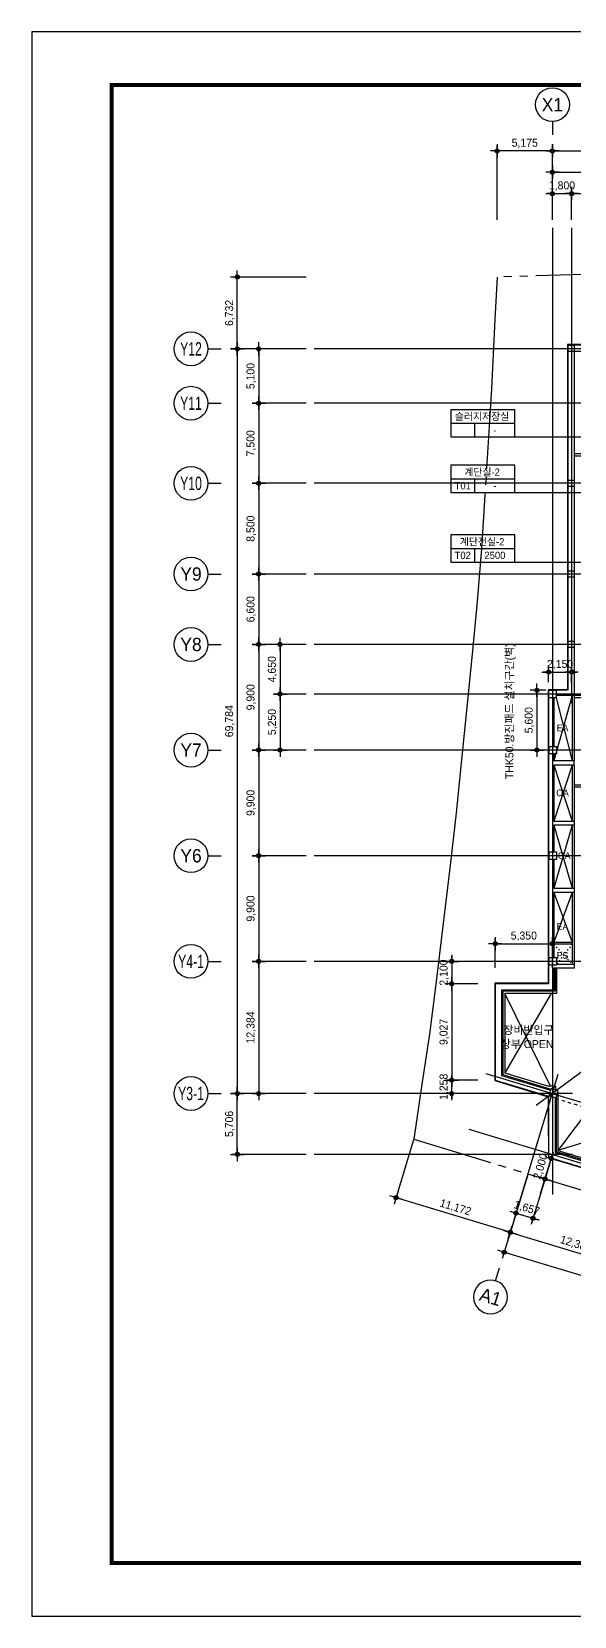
# Model space of a CAD drawing. Header units: metres. Extents: x 630750 to 860239, y 578133 to 726633.
# Drawn here: x 630750 to 681554, y 578133 to 726633 of the extents above; entities that cross this region are included whole.
import ezdxf
from ezdxf.enums import TextEntityAlignment as Align

# ---------------------------------------------------------------- set-up
doc = ezdxf.new("R2010")
doc.units = ezdxf.units.M
doc.header["$LTSCALE"] = 300
for name, pattern in [('Dashed', [0.75, 0.5, -0.25]), ('HIDDEN', [2, 1, -1]), ('HIDDEN-1', [1.4, 0.35, -0.7, 0.35]), ('SITE$0$ACAD$0$DASHED', [19.05, 12.7, -6.35]), ('SITE$0$PROPERTY', [37.5, 25, -2.5, 2.5, -2.5, 2.5, -2.5])]:
    doc.linetypes.add(name, pattern=pattern)
doc.layers.get('Defpoints').update_dxf_attribs({"color": 8})
for name, color, linetype in [('001dmp-FORM', 7, 'Continuous'), ('A-ARCH', 8, 'Continuous'), ('A-CEN-1', 1, 'Continuous'), ('A-CON', 2, 'Continuous'), ('A-DIM', 7, 'Continuous'), ('A-GRID-DIMS', 14, 'Continuous'), ('A-HAT-1', 9, 'Continuous'), ('A-HAT-2', 8, 'Continuous'), ('A-ROM', 7, 'Continuous'), ('A-SYM1', 7, 'Continuous'), ('A-TXT', 3, 'Continuous'), ('A-TXT-S', 3, 'Continuous'), ('A-WAL-BLK', 3, 'Continuous'), ('A-WALL-CONC', 2, 'Continuous'), ('DIM', 7, 'Continuous'), ('SITE$0$C-PROP', 72, 'SITE$0$ACAD$0$DASHED')]:
    doc.layers.add(name, color=color, linetype=linetype)
doc.styles.add('TEXT(돋음)', font='')
doc.styles.add('돋움', font='')
doc.styles.get('TEXT(돋음)').set_extended_font_data('Dotum')
doc.styles.get('돋움').set_extended_font_data('Dotum')
doc.dimstyles.new('DIM250', dxfattribs={"dimscale": 250, "dimtxt": 3, "dimasz": 1, "dimexe": 2, "dimexo": 3, "dimgap": 1, "dimtad": 1, "dimdec": 0, "dimzin": 0, "dimdsep": 46, "dimlunit": 6, "dimtxsty": 'TEXT(돋음)', "dimblk": 'Z_DOT', "dimcen": 2.5, "dimdle": 2, "dimclrd": 256, "dimclre": 256, "dimclrt": 3, "dimadec": 0, "dimazin": 0, "dimtfac": 1, "dimtdec": 0, "dimtix": 1, "dimtmove": 2, "dimatfit": 3, "dimldrblk": 'Z_DOT', "dimfxl": 1, "dimtolj": 1, "dimtzin": 0, "dimarcsym": 0})

# ---------------------------------------------------------------- blocks, each defined once
blk = doc.blocks.new('sym-rom')
at = {"color": 0, "linetype": 'ByBlock'}
for p, q in [((0, 5.1), (24, 5.1)), ((9, 0), (9, 5.1))]:
    blk.add_line(p, q, dxfattribs=at)
blk.add_lwpolyline([(0, 0), (24, 0), (24, 10.2), (0, 10.2)], close=True, dxfattribs=at)
blk = doc.blocks.new('Z_DOT')
at = {"layer": 'DIM', "color": 7}
for p, q in [((-2.5, 0), (2.5, 0)), ((0, -2.5), (0, 2.5))]:
    blk.add_line(p, q, dxfattribs=at)
for radius in [0.75, 0.375]:
    blk.add_circle((0, 0), radius, dxfattribs=at)
blk = doc.blocks.new('*D33')
at = {"layer": 'A-DIM', "lineweight": -2, "transparency": 16777216}
for p, q in [((656453, 696910), (649503, 696910)), ((650003, 696660), (650003, 627376)), ((656453, 627126), (649503, 627126))]:
    blk.add_line(p, q, dxfattribs=at)
at = {"layer": 'Defpoints', "color": 0, "transparency": 16777216}
for p in [(657203, 696910), (650003, 627126), (657203, 627126)]:
    blk.add_point(p, dxfattribs=at)
at = {"layer": 'A-DIM', "lineweight": -2, "transparency": 16777216, "xscale": 250, "yscale": 250, "zscale": 250}
for p, rotation in [((650003, 696910), 90), ((650003, 627126), 270)]:
    blk.add_blockref('Z_DOT', p, dxfattribs=dict(at, rotation=rotation))
at = {"layer": 'A-DIM', "color": 3, "transparency": 16777216, "insert": (649305, 662018), "char_height": 750, "attachment_point": 5, "rotation": 90, "style": 'TEXT(돋음)'}
blk.add_mtext('\\A1;69,784', dxfattribs=at)
blk = doc.blocks.new('*D38')
at = {"layer": 'A-DIM', "lineweight": -2, "transparency": 16777216}
for p, q in [((656453, 691810), (651503, 691810)), ((652003, 691560), (652003, 684560)), ((656453, 684310), (651503, 684310))]:
    blk.add_line(p, q, dxfattribs=at)
at = {"layer": 'Defpoints', "color": 0, "transparency": 16777216}
for p in [(657203, 691810), (652003, 684310), (657203, 684310)]:
    blk.add_point(p, dxfattribs=at)
at = {"layer": 'A-DIM', "lineweight": -2, "transparency": 16777216, "xscale": 250, "yscale": 250, "zscale": 250}
for p, rotation in [((652003, 691810), 90), ((652003, 684310), 270)]:
    blk.add_blockref('Z_DOT', p, dxfattribs=dict(at, rotation=rotation))
at = {"layer": 'A-DIM', "color": 3, "transparency": 16777216, "insert": (651305, 688060), "char_height": 750, "attachment_point": 5, "rotation": 90, "style": 'TEXT(돋음)'}
blk.add_mtext('\\A1;7,500', dxfattribs=at)
blk = doc.blocks.new('*D44')
at = {"layer": 'A-DIM', "lineweight": -2, "transparency": 16777216}
for p, q in [((679254, 711459), (679004, 711459)), ((679504, 709009), (679504, 711959)), ((679504, 711459), (681304, 711459)), ((681304, 709009), (681304, 711959)), ((681554, 711459), (681804, 711459))]:
    blk.add_line(p, q, dxfattribs=at)
at = {"layer": 'Defpoints', "color": 0, "transparency": 16777216}
for p in [(681304, 711459), (679504, 708259), (681304, 708259)]:
    blk.add_point(p, dxfattribs=at)
at = {"layer": 'A-DIM', "lineweight": -2, "transparency": 16777216, "xscale": 250, "yscale": 250, "zscale": 250}
blk.add_blockref('Z_DOT', (679504, 711459), dxfattribs=at)
at = {"layer": 'A-DIM', "lineweight": -2, "transparency": 16777216, "xscale": 250, "yscale": 250, "zscale": 250, "rotation": 180}
blk.add_blockref('Z_DOT', (681304, 711459), dxfattribs=at)
at = {"layer": 'A-DIM', "color": 3, "transparency": 16777216, "insert": (680404, 712157), "char_height": 750, "attachment_point": 5, "style": 'TEXT(돋음)'}
blk.add_mtext('\\A1;1,800', dxfattribs=at)
blk = doc.blocks.new('*D45')
at = {"layer": 'A-DIM', "lineweight": -2, "transparency": 16777216}
for p, q in [((681304, 709009), (681304, 711959)), ((681554, 711459), (688554, 711459)), ((688804, 709009), (688804, 711959))]:
    blk.add_line(p, q, dxfattribs=at)
at = {"layer": 'Defpoints', "color": 0, "transparency": 16777216}
for p in [(688804, 711459), (681304, 708259), (688804, 708259)]:
    blk.add_point(p, dxfattribs=at)
at = {"layer": 'A-DIM', "lineweight": -2, "transparency": 16777216, "xscale": 250, "yscale": 250, "zscale": 250, "rotation": 180}
blk.add_blockref('Z_DOT', (681304, 711459), dxfattribs=at)
at = {"layer": 'A-DIM', "lineweight": -2, "transparency": 16777216, "xscale": 250, "yscale": 250, "zscale": 250}
blk.add_blockref('Z_DOT', (688804, 711459), dxfattribs=at)
at = {"layer": 'A-DIM', "color": 3, "transparency": 16777216, "insert": (685054, 712157), "char_height": 750, "attachment_point": 5, "style": 'TEXT(돋음)'}
blk.add_mtext('\\A1;7,500', dxfattribs=at)
blk = doc.blocks.new('*U31')
blk.add_line((0, 5), (0, 0))
blk.add_circle((0, 11.35), 6.35)
at = {"color": 3, "style": '돋움'}
blk.add_attdef('NO', text='', height=5, dxfattribs=at).set_placement((0, 11.35), align=Align.MIDDLE_CENTER)
blk = doc.blocks.new('*D53')
at = {"layer": 'A-DIM', "lineweight": -2, "transparency": 16777216}
for p, q in [((656453, 703642), (649503, 703642)), ((650003, 697160), (650003, 703392)), ((656453, 696910), (649503, 696910))]:
    blk.add_line(p, q, dxfattribs=at)
at = {"layer": 'Defpoints', "color": 0, "transparency": 16777216}
for p in [(650003, 703642), (657203, 703642), (657203, 696910)]:
    blk.add_point(p, dxfattribs=at)
at = {"layer": 'A-DIM', "lineweight": -2, "transparency": 16777216, "xscale": 250, "yscale": 250, "zscale": 250}
for p, rotation in [((650003, 703642), 90), ((650003, 696910), 270)]:
    blk.add_blockref('Z_DOT', p, dxfattribs=dict(at, rotation=rotation))
at = {"layer": 'A-DIM', "color": 3, "transparency": 16777216, "insert": (649305, 700276), "char_height": 750, "attachment_point": 5, "rotation": 90, "style": 'TEXT(돋음)'}
blk.add_mtext('\\A1;6,732', dxfattribs=at)
blk = doc.blocks.new('*D54')
at = {"layer": 'A-DIM', "lineweight": -2, "transparency": 16777216}
for p, q in [((672530, 628383), (669580, 628383)), ((670080, 628633), (670080, 628883)), ((670080, 627126), (670080, 628383)), ((672530, 627126), (669580, 627126)), ((670080, 626876), (670080, 626626))]:
    blk.add_line(p, q, dxfattribs=at)
at = {"layer": 'Defpoints', "color": 0, "transparency": 16777216}
for p in [(670080, 628383), (673280, 628383), (673280, 627126)]:
    blk.add_point(p, dxfattribs=at)
at = {"layer": 'A-DIM', "lineweight": -2, "transparency": 16777216, "xscale": 250, "yscale": 250, "zscale": 250}
for p, rotation in [((670080, 628383), 270), ((670080, 627126), 90)]:
    blk.add_blockref('Z_DOT', p, dxfattribs=dict(at, rotation=rotation))
at = {"layer": 'A-DIM', "color": 3, "transparency": 16777216, "insert": (669382, 627755), "char_height": 750, "attachment_point": 5, "rotation": 90, "style": 'TEXT(돋음)'}
blk.add_mtext('\\A1;1,258', dxfattribs=at)
blk = doc.blocks.new('*D55')
at = {"layer": 'A-DIM', "lineweight": -2, "transparency": 16777216}
for p, q in [((677167, 619423), (675958, 615437)), ((678752, 618942), (677543, 614956)), ((675863, 615988), (675624, 616061)), ((676103, 615915), (677688, 615434)), ((677927, 615362), (678167, 615289))]:
    blk.add_line(p, q, dxfattribs=at)
at = {"layer": 'Defpoints', "color": 0, "transparency": 16777216}
for p in [(677385, 620140), (678970, 619659), (677688, 615434)]:
    blk.add_point(p, dxfattribs=at)
at = {"layer": 'A-DIM', "lineweight": -2, "transparency": 16777216, "xscale": 250, "yscale": 250, "zscale": 250}
for p, rotation in [((676103, 615915), 343.120000430207), ((677688, 615434), 163.1200004302071)]:
    blk.add_blockref('Z_DOT', p, dxfattribs=dict(at, rotation=rotation))
at = {"layer": 'A-DIM', "color": 3, "transparency": 16777216, "insert": (677098, 616343), "char_height": 750, "attachment_point": 5, "rotation": 343.12, "style": 'TEXT(돋음)'}
blk.add_mtext('\\A1;1,657', dxfattribs=at)
blk = doc.blocks.new('*D57')
at = {"layer": 'A-DIM', "lineweight": -2, "transparency": 16777216}
for p, q in [((679395, 621035), (678814, 619121)), ((679468, 621274), (679541, 621513)), ((680113, 620817), (679874, 620889)), ((678741, 618882), (678668, 618643)), ((679531, 618903), (679292, 618976))]:
    blk.add_line(p, q, dxfattribs=at)
at = {"layer": 'Defpoints', "color": 0, "transparency": 16777216}
for p in [(679395, 621035), (678814, 619121), (678814, 619121)]:
    blk.add_point(p, dxfattribs=at)
at = {"layer": 'A-DIM', "lineweight": -2, "transparency": 16777216, "xscale": 250, "yscale": 250, "zscale": 250}
for p, rotation in [((679395, 621035), 253.0940656932182), ((678814, 619121), 73.09406569321821)]:
    blk.add_blockref('Z_DOT', p, dxfattribs=dict(at, rotation=rotation))
at = {"layer": 'A-DIM', "color": 3, "transparency": 16777216, "insert": (678437, 620281), "char_height": 750, "attachment_point": 5, "rotation": 73.09407, "style": 'TEXT(돋음)'}
blk.add_mtext('\\A1;2,000', dxfattribs=at)
blk = doc.blocks.new('*D86')
at = {"layer": 'A-DIM', "lineweight": -2, "transparency": 16777216}
for p, q in [((678897, 664910), (677554, 664910)), ((678054, 664660), (678054, 659560)), ((678897, 659310), (677554, 659310))]:
    blk.add_line(p, q, dxfattribs=at)
at = {"layer": 'Defpoints', "color": 0, "transparency": 16777216}
for p in [(679647, 664910), (678054, 659310), (679647, 659310)]:
    blk.add_point(p, dxfattribs=at)
at = {"layer": 'A-DIM', "lineweight": -2, "transparency": 16777216, "xscale": 250, "yscale": 250, "zscale": 250}
for p, rotation in [((678054, 664910), 90), ((678054, 659310), 270)]:
    blk.add_blockref('Z_DOT', p, dxfattribs=dict(at, rotation=rotation))
at = {"layer": 'A-DIM', "color": 3, "transparency": 16777216, "insert": (677356, 662110), "char_height": 750, "attachment_point": 5, "rotation": 90, "style": 'TEXT(돋음)'}
blk.add_mtext('\\A1;5,600', dxfattribs=at)
blk = doc.blocks.new('*D87')
at = {"layer": 'A-DIM', "lineweight": -2, "transparency": 16777216}
for p, q in [((679154, 665660), (679154, 667119)), ((681304, 665660), (681304, 667119)), ((678904, 666619), (678654, 666619)), ((679154, 666619), (681304, 666619)), ((681554, 666619), (681804, 666619))]:
    blk.add_line(p, q, dxfattribs=at)
at = {"layer": 'Defpoints', "color": 0, "transparency": 16777216}
for p in [(681304, 666619), (679154, 664910), (681304, 664910)]:
    blk.add_point(p, dxfattribs=at)
at = {"layer": 'A-DIM', "lineweight": -2, "transparency": 16777216, "xscale": 250, "yscale": 250, "zscale": 250}
blk.add_blockref('Z_DOT', (679154, 666619), dxfattribs=at)
at = {"layer": 'A-DIM', "lineweight": -2, "transparency": 16777216, "xscale": 250, "yscale": 250, "zscale": 250, "rotation": 180}
blk.add_blockref('Z_DOT', (681304, 666619), dxfattribs=at)
at = {"layer": 'A-DIM', "color": 3, "transparency": 16777216, "insert": (680229, 667317), "char_height": 750, "attachment_point": 5, "style": 'TEXT(돋음)'}
blk.add_mtext('\\A1;2,150', dxfattribs=at)
blk = doc.blocks.new('*D90')
at = {"layer": 'A-DIM', "lineweight": -2, "transparency": 16777216}
for p, q in [((679504, 709009), (679504, 715959)), ((770504, 709009), (770504, 715959)), ((679754, 715459), (770254, 715459))]:
    blk.add_line(p, q, dxfattribs=at)
at = {"layer": 'Defpoints', "color": 0, "transparency": 16777216}
for p in [(770504, 715459), (679504, 708259), (770504, 708259)]:
    blk.add_point(p, dxfattribs=at)
at = {"layer": 'A-DIM', "lineweight": -2, "transparency": 16777216, "xscale": 250, "yscale": 250, "zscale": 250, "rotation": 180}
blk.add_blockref('Z_DOT', (679504, 715459), dxfattribs=at)
at = {"layer": 'A-DIM', "lineweight": -2, "transparency": 16777216, "xscale": 250, "yscale": 250, "zscale": 250}
blk.add_blockref('Z_DOT', (770504, 715459), dxfattribs=at)
at = {"layer": 'A-DIM', "color": 3, "transparency": 16777216, "insert": (725004, 716157), "char_height": 750, "attachment_point": 5, "style": 'TEXT(돋음)'}
blk.add_mtext('\\A1;91,000', dxfattribs=at)
blk = doc.blocks.new('*D92')
at = {"layer": 'A-DIM', "lineweight": -2, "transparency": 16777216}
for p, q in [((679504, 709009), (679504, 713959)), ((679754, 713459), (688554, 713459)), ((688804, 709009), (688804, 713959))]:
    blk.add_line(p, q, dxfattribs=at)
at = {"layer": 'Defpoints', "color": 0, "transparency": 16777216}
for p in [(688804, 713459), (679504, 708259), (688804, 708259)]:
    blk.add_point(p, dxfattribs=at)
at = {"layer": 'A-DIM', "lineweight": -2, "transparency": 16777216, "xscale": 250, "yscale": 250, "zscale": 250, "rotation": 180}
blk.add_blockref('Z_DOT', (679504, 713459), dxfattribs=at)
at = {"layer": 'A-DIM', "lineweight": -2, "transparency": 16777216, "xscale": 250, "yscale": 250, "zscale": 250}
blk.add_blockref('Z_DOT', (688804, 713459), dxfattribs=at)
at = {"layer": 'A-DIM', "color": 3, "transparency": 16777216, "insert": (684154, 714157), "char_height": 750, "attachment_point": 5, "style": 'TEXT(돋음)'}
blk.add_mtext('\\A1;9,300', dxfattribs=at)
blk = doc.blocks.new('*D97')
at = {"layer": 'A-DIM', "lineweight": -2, "transparency": 16777216}
for p, q in [((656453, 696910), (651503, 696910)), ((652003, 696660), (652003, 692060)), ((656453, 691810), (651503, 691810))]:
    blk.add_line(p, q, dxfattribs=at)
at = {"layer": 'Defpoints', "color": 0, "transparency": 16777216}
for p in [(657203, 696910), (652003, 691810), (657203, 691810)]:
    blk.add_point(p, dxfattribs=at)
at = {"layer": 'A-DIM', "lineweight": -2, "transparency": 16777216, "xscale": 250, "yscale": 250, "zscale": 250}
for p, rotation in [((652003, 696910), 90), ((652003, 691810), 270)]:
    blk.add_blockref('Z_DOT', p, dxfattribs=dict(at, rotation=rotation))
at = {"layer": 'A-DIM', "color": 3, "transparency": 16777216, "insert": (651305, 694360), "char_height": 750, "attachment_point": 5, "rotation": 90, "style": 'TEXT(돋음)'}
blk.add_mtext('\\A1;5,100', dxfattribs=at)
blk = doc.blocks.new('*D98')
at = {"layer": 'A-DIM', "lineweight": -2, "transparency": 16777216}
for p, q in [((656453, 684310), (651503, 684310)), ((652003, 684060), (652003, 676060)), ((656453, 675810), (651503, 675810))]:
    blk.add_line(p, q, dxfattribs=at)
at = {"layer": 'Defpoints', "color": 0, "transparency": 16777216}
for p in [(657203, 684310), (652003, 675810), (657203, 675810)]:
    blk.add_point(p, dxfattribs=at)
at = {"layer": 'A-DIM', "lineweight": -2, "transparency": 16777216, "xscale": 250, "yscale": 250, "zscale": 250}
for p, rotation in [((652003, 684310), 90), ((652003, 675810), 270)]:
    blk.add_blockref('Z_DOT', p, dxfattribs=dict(at, rotation=rotation))
at = {"layer": 'A-DIM', "color": 3, "transparency": 16777216, "insert": (651305, 680060), "char_height": 750, "attachment_point": 5, "rotation": 90, "style": 'TEXT(돋음)'}
blk.add_mtext('\\A1;8,500', dxfattribs=at)
blk = doc.blocks.new('*D99')
at = {"layer": 'A-DIM', "lineweight": -2, "transparency": 16777216}
for p, q in [((656453, 675810), (651503, 675810)), ((652003, 675560), (652003, 669460)), ((656453, 669210), (651503, 669210))]:
    blk.add_line(p, q, dxfattribs=at)
at = {"layer": 'Defpoints', "color": 0, "transparency": 16777216}
for p in [(657203, 675810), (652003, 669210), (657203, 669210)]:
    blk.add_point(p, dxfattribs=at)
at = {"layer": 'A-DIM', "lineweight": -2, "transparency": 16777216, "xscale": 250, "yscale": 250, "zscale": 250}
for p, rotation in [((652003, 675810), 90), ((652003, 669210), 270)]:
    blk.add_blockref('Z_DOT', p, dxfattribs=dict(at, rotation=rotation))
at = {"layer": 'A-DIM', "color": 3, "transparency": 16777216, "insert": (651305, 672510), "char_height": 750, "attachment_point": 5, "rotation": 90, "style": 'TEXT(돋음)'}
blk.add_mtext('\\A1;6,600', dxfattribs=at)
blk = doc.blocks.new('*D100')
at = {"layer": 'A-DIM', "lineweight": -2, "transparency": 16777216}
for p, q in [((656453, 669210), (651503, 669210)), ((652003, 668960), (652003, 659560)), ((656453, 659310), (651503, 659310))]:
    blk.add_line(p, q, dxfattribs=at)
at = {"layer": 'Defpoints', "color": 0, "transparency": 16777216}
for p in [(657203, 669210), (652003, 659310), (657203, 659310)]:
    blk.add_point(p, dxfattribs=at)
at = {"layer": 'A-DIM', "lineweight": -2, "transparency": 16777216, "xscale": 250, "yscale": 250, "zscale": 250}
for p, rotation in [((652003, 669210), 90), ((652003, 659310), 270)]:
    blk.add_blockref('Z_DOT', p, dxfattribs=dict(at, rotation=rotation))
at = {"layer": 'A-DIM', "color": 3, "transparency": 16777216, "insert": (651305, 664260), "char_height": 750, "attachment_point": 5, "rotation": 90, "style": 'TEXT(돋음)'}
blk.add_mtext('\\A1;9,900', dxfattribs=at)
blk = doc.blocks.new('*D101')
at = {"layer": 'A-DIM', "lineweight": -2, "transparency": 16777216}
for p, q in [((656453, 659310), (651503, 659310)), ((652003, 659060), (652003, 649660)), ((656453, 649410), (651503, 649410))]:
    blk.add_line(p, q, dxfattribs=at)
at = {"layer": 'Defpoints', "color": 0, "transparency": 16777216}
for p in [(657203, 659310), (652003, 649410), (657203, 649410)]:
    blk.add_point(p, dxfattribs=at)
at = {"layer": 'A-DIM', "lineweight": -2, "transparency": 16777216, "xscale": 250, "yscale": 250, "zscale": 250}
for p, rotation in [((652003, 659310), 90), ((652003, 649410), 270)]:
    blk.add_blockref('Z_DOT', p, dxfattribs=dict(at, rotation=rotation))
at = {"layer": 'A-DIM', "color": 3, "transparency": 16777216, "insert": (651305, 654360), "char_height": 750, "attachment_point": 5, "rotation": 90, "style": 'TEXT(돋음)'}
blk.add_mtext('\\A1;9,900', dxfattribs=at)
blk = doc.blocks.new('*D102')
at = {"layer": 'A-DIM', "lineweight": -2, "transparency": 16777216}
for p, q in [((656453, 639510), (651503, 639510)), ((652003, 639260), (652003, 627376)), ((656453, 627126), (651503, 627126))]:
    blk.add_line(p, q, dxfattribs=at)
at = {"layer": 'Defpoints', "color": 0, "transparency": 16777216}
for p in [(657203, 639510), (652003, 627126), (657203, 627126)]:
    blk.add_point(p, dxfattribs=at)
at = {"layer": 'A-DIM', "lineweight": -2, "transparency": 16777216, "xscale": 250, "yscale": 250, "zscale": 250}
for p, rotation in [((652003, 639510), 90), ((652003, 627126), 270)]:
    blk.add_blockref('Z_DOT', p, dxfattribs=dict(at, rotation=rotation))
at = {"layer": 'A-DIM', "color": 3, "transparency": 16777216, "insert": (651305, 633318), "char_height": 750, "attachment_point": 5, "rotation": 90, "style": 'TEXT(돋음)'}
blk.add_mtext('\\A1;12,384', dxfattribs=at)
blk = doc.blocks.new('*D103')
at = {"layer": 'A-DIM', "lineweight": -2, "transparency": 16777216}
for p, q in [((656453, 649410), (651503, 649410)), ((652003, 649160), (652003, 639760)), ((656453, 639510), (651503, 639510))]:
    blk.add_line(p, q, dxfattribs=at)
at = {"layer": 'Defpoints', "color": 0, "transparency": 16777216}
for p in [(657203, 649410), (652003, 639510), (657203, 639510)]:
    blk.add_point(p, dxfattribs=at)
at = {"layer": 'A-DIM', "lineweight": -2, "transparency": 16777216, "xscale": 250, "yscale": 250, "zscale": 250}
for p, rotation in [((652003, 649410), 90), ((652003, 639510), 270)]:
    blk.add_blockref('Z_DOT', p, dxfattribs=dict(at, rotation=rotation))
at = {"layer": 'A-DIM', "color": 3, "transparency": 16777216, "insert": (651305, 644460), "char_height": 750, "attachment_point": 5, "rotation": 90, "style": 'TEXT(돋음)'}
blk.add_mtext('\\A1;9,900', dxfattribs=at)
blk = doc.blocks.new('*D111')
at = {"layer": 'A-DIM', "lineweight": -2, "transparency": 16777216}
for p, q in [((656453, 669210), (653503, 669210)), ((654003, 668960), (654003, 664810)), ((656453, 664560), (653503, 664560))]:
    blk.add_line(p, q, dxfattribs=at)
at = {"layer": 'Defpoints', "color": 0, "transparency": 16777216}
for p in [(657203, 669210), (654003, 664560), (657203, 664560)]:
    blk.add_point(p, dxfattribs=at)
at = {"layer": 'A-DIM', "lineweight": -2, "transparency": 16777216, "xscale": 250, "yscale": 250, "zscale": 250}
for p, rotation in [((654003, 669210), 90), ((654003, 664560), 270)]:
    blk.add_blockref('Z_DOT', p, dxfattribs=dict(at, rotation=rotation))
at = {"layer": 'A-DIM', "color": 3, "transparency": 16777216, "insert": (653305, 666885), "char_height": 750, "attachment_point": 5, "rotation": 90, "style": 'TEXT(돋음)'}
blk.add_mtext('\\A1;4,650', dxfattribs=at)
blk = doc.blocks.new('*D113')
at = {"layer": 'A-DIM', "lineweight": -2, "transparency": 16777216}
for p, q in [((656453, 664560), (653503, 664560)), ((654003, 664310), (654003, 659560)), ((656453, 659310), (653503, 659310))]:
    blk.add_line(p, q, dxfattribs=at)
at = {"layer": 'Defpoints', "color": 0, "transparency": 16777216}
for p in [(657203, 664560), (654003, 659310), (657203, 659310)]:
    blk.add_point(p, dxfattribs=at)
at = {"layer": 'A-DIM', "lineweight": -2, "transparency": 16777216, "xscale": 250, "yscale": 250, "zscale": 250}
for p, rotation in [((654003, 664560), 90), ((654003, 659310), 270)]:
    blk.add_blockref('Z_DOT', p, dxfattribs=dict(at, rotation=rotation))
at = {"layer": 'A-DIM', "color": 3, "transparency": 16777216, "insert": (653305, 661935), "char_height": 750, "attachment_point": 5, "rotation": 90, "style": 'TEXT(돋음)'}
blk.add_mtext('\\A1;5,250', dxfattribs=at)
blk = doc.blocks.new('*D71')
at = {"layer": 'A-DIM', "lineweight": -2, "transparency": 16777216}
for p, q in [((674329, 709009), (674329, 715959)), ((679504, 709009), (679504, 715959)), ((679254, 715459), (674579, 715459))]:
    blk.add_line(p, q, dxfattribs=at)
at = {"layer": 'Defpoints', "color": 0, "transparency": 16777216}
for p in [(674329, 715459), (674329, 708259), (679504, 708259)]:
    blk.add_point(p, dxfattribs=at)
at = {"layer": 'A-DIM', "lineweight": -2, "transparency": 16777216, "xscale": 250, "yscale": 250, "zscale": 250, "rotation": 180}
blk.add_blockref('Z_DOT', (674329, 715459), dxfattribs=at)
at = {"layer": 'A-DIM', "lineweight": -2, "transparency": 16777216, "xscale": 250, "yscale": 250, "zscale": 250}
blk.add_blockref('Z_DOT', (679504, 715459), dxfattribs=at)
at = {"layer": 'A-DIM', "color": 3, "transparency": 16777216, "insert": (676917, 716157), "char_height": 750, "attachment_point": 5, "style": 'TEXT(돋음)'}
blk.add_mtext('\\A1;5,175', dxfattribs=at)
blk = doc.blocks.new('*D72')
at = {"layer": 'A-DIM', "lineweight": -2, "transparency": 16777216}
for p, q in [((656453, 627126), (649503, 627126)), ((650003, 621670), (650003, 626876)), ((656453, 621420), (649503, 621420))]:
    blk.add_line(p, q, dxfattribs=at)
at = {"layer": 'Defpoints', "color": 0, "transparency": 16777216}
for p in [(650003, 627126), (657203, 627126), (657203, 621420)]:
    blk.add_point(p, dxfattribs=at)
at = {"layer": 'A-DIM', "lineweight": -2, "transparency": 16777216, "xscale": 250, "yscale": 250, "zscale": 250}
for p, rotation in [((650003, 627126), 90), ((650003, 621420), 270)]:
    blk.add_blockref('Z_DOT', p, dxfattribs=dict(at, rotation=rotation))
at = {"layer": 'A-DIM', "color": 3, "transparency": 16777216, "insert": (649305, 624273), "char_height": 750, "attachment_point": 5, "rotation": 90, "style": 'TEXT(돋음)'}
blk.add_mtext('\\A1;5,706', dxfattribs=at)
blk = doc.blocks.new('*D75')
at = {"layer": 'A-DIM', "lineweight": -2, "transparency": 16777216}
for p, q in [((672530, 639510), (669580, 639510)), ((670080, 639760), (670080, 640010)), ((670080, 639510), (670080, 637410)), ((672530, 637410), (669580, 637410)), ((670080, 637160), (670080, 636910))]:
    blk.add_line(p, q, dxfattribs=at)
at = {"layer": 'Defpoints', "color": 0, "transparency": 16777216}
for p in [(673280, 639510), (670080, 637410), (673280, 637410)]:
    blk.add_point(p, dxfattribs=at)
at = {"layer": 'A-DIM', "lineweight": -2, "transparency": 16777216, "xscale": 250, "yscale": 250, "zscale": 250}
for p, rotation in [((670080, 639510), 270), ((670080, 637410), 90)]:
    blk.add_blockref('Z_DOT', p, dxfattribs=dict(at, rotation=rotation))
at = {"layer": 'A-DIM', "color": 3, "transparency": 16777216, "insert": (669382, 638460), "char_height": 750, "attachment_point": 5, "rotation": 90, "style": 'TEXT(돋음)'}
blk.add_mtext('\\A1;2,100', dxfattribs=at)
blk = doc.blocks.new('*D76')
at = {"layer": 'A-DIM', "lineweight": -2, "transparency": 16777216}
for p, q in [((672530, 637410), (669580, 637410)), ((670080, 637160), (670080, 628633)), ((672530, 628383), (669580, 628383))]:
    blk.add_line(p, q, dxfattribs=at)
at = {"layer": 'Defpoints', "color": 0, "transparency": 16777216}
for p in [(673280, 637410), (670080, 628383), (673280, 628383)]:
    blk.add_point(p, dxfattribs=at)
at = {"layer": 'A-DIM', "lineweight": -2, "transparency": 16777216, "xscale": 250, "yscale": 250, "zscale": 250}
for p, rotation in [((670080, 637410), 90), ((670080, 628383), 270)]:
    blk.add_blockref('Z_DOT', p, dxfattribs=dict(at, rotation=rotation))
at = {"layer": 'A-DIM', "color": 3, "transparency": 16777216, "insert": (669382, 632897), "char_height": 750, "attachment_point": 5, "rotation": 90, "style": 'TEXT(돋음)'}
blk.add_mtext('\\A1;9,027', dxfattribs=at)
blk = doc.blocks.new('*D77')
at = {"layer": 'A-DIM', "lineweight": -2, "transparency": 16777216}
for p, q in [((666512, 622787), (664722, 616888)), ((677204, 619543), (675413, 613644)), ((675319, 614195), (665107, 617294))]:
    blk.add_line(p, q, dxfattribs=at)
at = {"layer": 'Defpoints', "color": 0, "transparency": 16777216}
for p in [(666730, 623505), (677421, 620261), (664867, 617366)]:
    blk.add_point(p, dxfattribs=at)
at = {"layer": 'A-DIM', "lineweight": -2, "transparency": 16777216, "xscale": 250, "yscale": 250, "zscale": 250}
for p, rotation in [((664867, 617366), 163.1200000000022), ((675559, 614122), 343.1200000000022)]:
    blk.add_blockref('Z_DOT', p, dxfattribs=dict(at, rotation=rotation))
at = {"layer": 'A-DIM', "color": 3, "transparency": 16777216, "insert": (670416, 616412), "char_height": 750, "attachment_point": 5, "rotation": 343.12, "style": 'TEXT(돋음)'}
blk.add_mtext('\\A1;11,172', dxfattribs=at)
blk = doc.blocks.new('*D80')
at = {"layer": 'A-DIM', "lineweight": -2, "transparency": 16777216}
for p, q in [((674154, 638910), (674154, 641664)), ((679504, 638910), (679504, 641664)), ((674404, 641164), (679254, 641164))]:
    blk.add_line(p, q, dxfattribs=at)
at = {"layer": 'Defpoints', "color": 0, "transparency": 16777216}
for p in [(679504, 641164), (674154, 638160), (679504, 638160)]:
    blk.add_point(p, dxfattribs=at)
at = {"layer": 'A-DIM', "lineweight": -2, "transparency": 16777216, "xscale": 250, "yscale": 250, "zscale": 250, "rotation": 180}
blk.add_blockref('Z_DOT', (674154, 641164), dxfattribs=at)
at = {"layer": 'A-DIM', "lineweight": -2, "transparency": 16777216, "xscale": 250, "yscale": 250, "zscale": 250}
blk.add_blockref('Z_DOT', (679504, 641164), dxfattribs=at)
at = {"layer": 'A-DIM', "color": 3, "transparency": 16777216, "insert": (676829, 641862), "char_height": 750, "attachment_point": 5, "style": 'TEXT(돋음)'}
blk.add_mtext('\\A1;5,350', dxfattribs=at)
blk = doc.blocks.new('*D58')
at = {"layer": 'A-DIM', "lineweight": -2, "transparency": 16777216}
for p, q in [((676005, 615595), (675413, 613644)), ((675798, 614050), (687170, 610599)), ((687856, 611999), (687264, 610048))]:
    blk.add_line(p, q, dxfattribs=at)
at = {"layer": 'Defpoints', "color": 0, "transparency": 16777216}
for p in [(676223, 616313), (688074, 612717), (687409, 610526)]:
    blk.add_point(p, dxfattribs=at)
at = {"layer": 'A-DIM', "lineweight": -2, "transparency": 16777216, "xscale": 250, "yscale": 250, "zscale": 250}
for p, rotation in [((675559, 614122), 163.1200077043566), ((687409, 610526), 343.1200077043566)]:
    blk.add_blockref('Z_DOT', p, dxfattribs=dict(at, rotation=rotation))
at = {"layer": 'A-DIM', "color": 3, "transparency": 16777216, "insert": (681687, 612992), "char_height": 750, "attachment_point": 5, "rotation": 343.12001, "style": 'TEXT(돋음)'}
blk.add_mtext('\\A1;12,384', dxfattribs=at)
blk = doc.blocks.new('*D63')
at = {"layer": 'A-DIM', "lineweight": -2, "transparency": 16777216}
for p, q in [((676005, 615595), (674845, 611770)), ((729950, 595571), (675229, 612176)), ((731205, 598845), (730044, 595020))]:
    blk.add_line(p, q, dxfattribs=at)
at = {"layer": 'Defpoints', "color": 0, "transparency": 16777216}
for p in [(676223, 616313), (674990, 612249), (731422, 599563)]:
    blk.add_point(p, dxfattribs=at)
at = {"layer": 'A-DIM', "lineweight": -2, "transparency": 16777216, "xscale": 250, "yscale": 250, "zscale": 250}
for p, rotation in [((674990, 612249), 163.1200016540706), ((730189, 595499), 343.1200016540706)]:
    blk.add_blockref('Z_DOT', p, dxfattribs=dict(at, rotation=rotation))
at = {"layer": 'A-DIM', "color": 3, "transparency": 16777216, "insert": (702792, 604541), "char_height": 750, "attachment_point": 5, "rotation": 343.12, "style": 'TEXT(돋음)'}
blk.add_mtext('\\A1;57,684', dxfattribs=at)
blk = doc.blocks.new('주열마킹')
blk.add_line((0, 5), (0, 0))
blk.add_circle((0, 11.35), 6.35)
at = {"color": 3, "style": '돋움'}
blk.add_attdef('NO', text='', height=5, dxfattribs=at).set_placement((0, 11.35), align=Align.MIDDLE_CENTER)
blk = doc.blocks.new('xref-sheet(건축)')
at = {"layer": '001dmp-FORM', "color": 30}
blk.add_lwpolyline([(8410, 5940), (0, 5940), (0, 0), (8410, 0)], close=True, dxfattribs=at)
at = {"layer": '001dmp-FORM', "const_width": 15}
blk.add_lwpolyline([(300, 200), (300, 5740), (8210, 5740), (8210, 200)], close=True, dxfattribs=at)

msp = doc.modelspace()

# ---------------------------------------------------------------- linework, layer by layer
at = {"layer": 'A-ARCH', "linetype": 'HIDDEN-1'}
for p, q in [((679654.4, 641110.2), (681354.4, 639260.2)), ((681354.4, 641110.2), (679904.4, 639260.2))]:
    msp.add_line(p, q, dxfattribs=at)
at = {"layer": 'A-CEN-1', "linetype": 'Continuous'}
for p, q in [((679504.4, 708258.8), (679504.4, 617669.9)), ((681304.4, 708258.8), (681304.4, 663699.2)), ((796986.4, 696910.2), (657202.6, 696910.2)), ((796986.4, 691810.2), (657202.6, 691810.2)), ((796986.4, 684310.2), (657202.6, 684310.2)), ((796986.4, 675810.2), (657202.6, 675810.2)), ((796986.4, 669210.2), (657202.6, 669210.2)), ((682204.4, 664560.2), (657202.6, 664560.2)), ((796986.4, 659310.2), (657202.6, 659310.2)), ((796986.4, 649410.2), (657202.6, 649410.2)), ((697725.2, 640638), (677983.6, 625998)), ((698097.7, 639510.2), (657202.6, 639510.2)), ((673280.2, 629014.5), (736905, 609708)), ((676223.2, 616312.7), (680054.2, 628937.6)), ((681397.7, 627125.8), (657202.6, 627125.8)), ((671694.8, 623789.7), (735319.6, 604483.3)), ((681397.7, 621419.6), (657202.6, 621419.6)), ((678389.5, 617745.4), (679504.4, 621419.6))]:
    msp.add_line(p, q, dxfattribs=at)
at = {"layer": 'A-CON'}
for points in [[(680954.4, 697260.2), (681554.4, 697260.2), (681554.4, 696660.2), (680954.4, 696660.2)], [(680954.4, 684610.2), (681554.4, 684610.2), (681554.4, 684010.2), (680954.4, 684010.2)], [(680954.4, 676110.2), (681554.4, 676110.2), (681554.4, 675510.2), (680954.4, 675510.2)], [(680954.4, 669510.2), (681554.4, 669510.2), (681554.4, 668910.2), (680954.4, 668910.2)], [(679154.4, 664910.2), (679854.4, 664910.2), (679854.4, 664210.2), (679154.4, 664210.2)], [(679204.4, 659660.2), (679904.4, 659660.2), (679904.4, 658960.2), (679204.4, 658960.2)], [(679204.4, 649760.2), (679904.4, 649760.2), (679904.4, 649060.2), (679204.4, 649060.2)], [(679204.4, 639860.2), (679904.4, 639860.2), (679904.4, 639160.2), (679204.4, 639160.2)], [(680051.2, 627377.9), (679381.3, 627581.2), (679178.1, 626911.3), (679847.9, 626708.1)]]:
    msp.add_lwpolyline(points, close=True, dxfattribs=at)
at = {"layer": 'A-DIM', "color": 6, "linetype": 'HIDDEN', "const_width": 50}
msp.add_lwpolyline([(707954.4, 697285.2), (680929.4, 697285.2), (680929.4, 664935.2), (679129.4, 664935.2), (679129.4, 637435.2), (674129.4, 637435.2), (674129.4, 628364.9), (679129.4, 626847.7), (679129.4, 621141.5), (707947.1, 612397)], dxfattribs=at)
at = {"layer": 'A-HAT-1', "color": 8}
for p, q in [((681354.4, 664410.2), (679654.4, 658310.2)), ((679854.4, 664210.5), (681354.4, 658310.2)), ((681354.4, 657910.2), (679654.4, 652660.2)), ((679654.4, 657910.2), (681354.4, 652660.2)), ((681354.4, 652260.2), (679654.4, 646360.2)), ((679654.4, 652260.2), (681354.4, 646360.2)), ((681354.4, 645960.2), (679654.4, 641310.2)), ((679654.4, 645960.2), (681354.4, 641310.2))]:
    msp.add_line(p, q, dxfattribs=at)
at = {"layer": 'A-HAT-1', "color": 8, "linetype": 'Continuous'}
for p, q in [((706554.4, 657060.2), (680004.4, 621790.4)), ((679396, 636510.2), (675054.4, 629050.9)), ((703699.1, 629084.8), (680004.4, 621790.4))]:
    msp.add_line(p, q, dxfattribs=at)
at = {"layer": 'A-HAT-1', "linetype": 'HIDDEN'}
msp.add_line((679804.4, 626669), (720891.7, 614201.4), dxfattribs=at)
at = {"layer": 'A-HAT-1', "color": 8, "linetype": 'Continuous'}
msp.add_lwpolyline([(679337.8, 627810.2), (675054.4, 636510.2)], dxfattribs=at)
at = {"layer": 'A-HAT-2', "color": 252}
msp.add_line((679104.4, 621122.9), (707939.9, 612373), dxfattribs=at)
at = {"layer": 'A-HAT-2'}
msp.add_lwpolyline([(707954.4, 697260.2), (707954.4, 697310.2), (680904.4, 697310.2), (680904.4, 664960.2), (679104.4, 664960.2), (679104.4, 637460.2), (674104.4, 637460.2), (674104.4, 628346.4), (679104.4, 626829.2), (679104.4, 623171.6)], dxfattribs=at)
at = {"layer": 'A-ROM', "color": 7}
for p, q in [((675997.8, 688656.6), (705208.3, 688656.6)), ((675997.8, 683448.4), (699174.7, 683448.4)), ((675997.8, 676930), (699174.7, 676930))]:
    msp.add_line(p, q, dxfattribs=at)
at = {"layer": 'A-SYM1'}
msp.add_lwpolyline([(707954.4, 697260.2, 0, 250, 0), (707367.4, 697727.1, 0, 0, 0), (704208.3, 700260.2, 0, 0, 0), (677954.4, 700260.2, 0, 0, 0), (677954.4, 672527.8, 0, 0, 0), (676154.4, 672527.8, 0, 0, 0), (676154.4, 640410.2, 0, 0, 0), (671854.4, 640410.2, 0, 0, 0), (671854.4, 618916.5, 0, 0, 0), (701584.1, 609871.8, 0, 0, 0), (707257.1, 612144.7, 250, 0, 0), (707954.4, 612420.9, 0, 0, 0)], format="xyseb", dxfattribs=at)
at = {"layer": 'A-WAL-BLK'}
for p, q in [((698054.4, 687060.2), (681554.4, 687060.2)), ((698054.4, 686860.2), (681554.4, 686860.2)), ((681354.4, 664410.2), (681354.4, 658310.2)), ((700304.4, 664410.2), (681554.4, 664410.2)), ((681554.4, 664410.2), (681554.4, 658310.2)), ((685854.4, 664410.2), (681554.4, 664410.2)), ((700304.4, 664210.2), (681554.4, 664210.2)), ((681354.4, 657910.2), (681354.4, 652660.2)), ((681554.4, 657910.2), (681554.4, 652660.2)), ((681554.4, 656060.2), (696304.4, 656060.2)), ((681554.4, 655860.2), (696504.4, 655860.2)), ((681354.4, 652260.2), (681354.4, 646360.2)), ((681554.4, 652260.2), (681554.4, 646360.2)), ((681354.4, 645960.2), (681354.4, 639260.2)), ((681554.4, 645960.2), (681554.4, 639260.2)), ((679654.4, 641310.2), (681354.4, 641310.2)), ((681354.4, 641110.2), (679654.4, 641110.2)), ((679754.4, 638860.2), (679754.4, 636710.2)), ((679904.4, 638860.2), (679904.4, 636510.2)), ((679754.4, 636710.2), (674854.4, 636710.2)), ((674854.4, 636710.2), (674854.4, 628902.6)), ((675054.4, 636510.2), (675054.4, 629050.9)), ((679904.4, 636510.2), (675054.4, 636510.2)), ((674854.4, 628902.6), (679366.8, 627533.3)), ((675054.4, 629050.9), (679143, 627810.2)), ((679804.4, 627810.2), (679143, 627810.2)), ((679804.4, 627810.2), (679804.4, 627452.8)), ((679854.4, 626729.5), (679854.4, 621679.1)), ((680004.4, 627223.8), (680004.4, 621790.4)), ((679854.4, 621679.1), (716826.5, 610460.2)), ((680004.4, 621790.4), (716848.7, 610610.2))]:
    msp.add_line(p, q, dxfattribs=at)
at = {"layer": 'A-WALL-CONC'}
for p, q in [((680954.4, 697260.2), (680954.4, 664910.2)), ((770804.4, 697260.2), (680954.4, 697260.2)), ((681554.4, 696660.2), (681554.4, 664410.2)), ((708004.4, 696660.2), (681554.4, 696660.2)), ((679154.4, 664910.2), (679154.4, 637410.2)), ((680954.4, 664910.2), (679154.4, 664910.2)), ((680954.4, 664910.2), (679154.4, 664910.2)), ((679654.4, 664210.2), (679654.4, 659660.2)), ((681554.4, 664410.2), (679904.4, 664410.2)), ((679654.4, 658960.2), (679654.4, 658310.2)), ((679654.4, 657910.2), (679654.4, 652660.2)), ((679654.4, 652660.2), (681554.4, 652660.2)), ((679654.4, 652260.2), (679654.4, 649760.2)), ((681554.4, 652260.2), (679654.4, 652260.2)), ((681554.4, 652660.2), (681554.4, 652260.2)), ((679654.4, 649060.2), (679654.4, 646360.2)), ((679654.4, 646360.2), (681554.4, 646360.2)), ((681554.4, 646360.2), (681554.4, 645960.2)), ((679654.4, 645960.2), (679654.4, 639860.2)), ((681554.4, 645960.2), (679654.4, 645960.2)), ((679654.4, 638860.2), (679654.4, 636810.2)), ((681554.4, 638860.2), (679654.4, 638860.2)), ((674154.4, 637410.2), (674154.4, 628383.4)), ((679154.4, 637410.2), (674154.4, 637410.2)), ((674754.4, 636810.2), (674754.4, 628828.4)), ((679654.4, 636810.2), (674754.4, 636810.2)), ((674154.4, 628383.4), (679154.4, 626866.2)), ((674754.4, 628828.4), (679337.8, 627437.6)), ((679154.4, 626866.2), (679154.4, 621160)), ((679754.4, 626736.4), (679754.4, 621605)), ((679154.4, 621160), (716063.5, 609960.2)), ((679754.4, 621605), (716811.7, 610360.2))]:
    msp.add_line(p, q, dxfattribs=at)
at = {"layer": 'A-WALL-CONC', "color": 2, "linetype": 'Dashed', "ltscale": 100}
for p, q in [((681554.4, 658310.2), (679654.4, 658310.2)), ((681554.4, 657910.2), (679654.4, 657910.2)), ((681554.4, 657910.2), (681554.4, 658310.2))]:
    msp.add_line(p, q, dxfattribs=at)
at = {"layer": 'A-WALL-CONC'}
msp.add_lwpolyline([(679904.4, 639260.2), (681554.4, 639260.2), (681554.4, 638860.2)], dxfattribs=at)
at = {"layer": 'SITE$0$C-PROP', "color": 9, "linetype": 'SITE$0$PROPERTY'}
msp.add_lwpolyline([(730433.6, 705286.8), (674329.2, 703642.4), (674122.7, 699645.9), (673805.2, 693151.2), (673190.3, 683179.8), (672870, 678203.3), (672451.2, 673246.7), (671978.7, 668285.7), (671502.5, 663346.8), (671004.3, 658404.2), (670500.2, 653442.6), (669929.2, 648501.5), (669219.5, 642567.2), (668619.8, 637635), (667985.6, 632692.5), (667258.7, 627789), (666532.6, 622853.9), (717060.7, 607496.5)], dxfattribs=at)

# ---------------------------------------------------------------- block references
at = {"xscale": 24.99999135418329, "yscale": 24.99999133078381, "zscale": 24.99999133122849}
msp.add_blockref('xref-sheet(건축)', (630750, 578132.8), dxfattribs=at)
at = {"layer": 'A-GRID-DIMS', "xscale": 250, "yscale": 250, "zscale": 250}
msp.add_blockref('*U31', (679506.4, 716958.8), dxfattribs=at).add_auto_attribs({'NO': 'X1'})
at = {"layer": 'A-GRID-DIMS'}
ref = msp.add_blockref('주열마킹', (648502.6, 696910.6), dxfattribs=dict(at, xscale=250, yscale=250, zscale=250, rotation=90))
ref.add_attrib('NO', 'Y12', dxfattribs={"layer": '0', "color": 3, "height": 1250, "style": '돋움', "width": 0.7}).set_placement((645665.1, 696910.6), align=Align.MIDDLE_CENTER)
ref = msp.add_blockref('주열마킹', (648502.6, 691810.6), dxfattribs=dict(at, xscale=250, yscale=250, zscale=250, rotation=90))
ref.add_attrib('NO', 'Y11', dxfattribs={"layer": '0', "color": 3, "height": 1250, "style": '돋움', "width": 0.7}).set_placement((645665.1, 691810.6), align=Align.MIDDLE_CENTER)
ref = msp.add_blockref('주열마킹', (648502.6, 684310.6), dxfattribs=dict(at, xscale=250, yscale=250, zscale=250, rotation=90))
ref.add_attrib('NO', 'Y10', dxfattribs={"layer": '0', "color": 3, "height": 1250, "style": '돋움', "width": 0.7}).set_placement((645665.1, 684310.6), align=Align.MIDDLE_CENTER)
ref = msp.add_blockref('주열마킹', (648502.6, 675810.6), dxfattribs=dict(at, xscale=250, yscale=250, zscale=250, rotation=90))
ref.add_attrib('NO', 'Y9', dxfattribs={"layer": '0', "color": 3, "height": 1250, "style": '돋움'}).set_placement((645665.1, 675810.6), align=Align.MIDDLE_CENTER)
ref = msp.add_blockref('주열마킹', (648502.6, 669210.6), dxfattribs=dict(at, xscale=250, yscale=250, zscale=250, rotation=90))
ref.add_attrib('NO', 'Y8', dxfattribs={"layer": '0', "color": 3, "height": 1250, "style": '돋움'}).set_placement((645665.1, 669210.6), align=Align.MIDDLE_CENTER)
ref = msp.add_blockref('주열마킹', (648502.6, 659310.6), dxfattribs=dict(at, xscale=250, yscale=250, zscale=250, rotation=90))
ref.add_attrib('NO', 'Y7', dxfattribs={"layer": '0', "color": 3, "height": 1250, "style": '돋움'}).set_placement((645665.1, 659310.6), align=Align.MIDDLE_CENTER)
ref = msp.add_blockref('주열마킹', (648502.6, 649410.6), dxfattribs=dict(at, xscale=250, yscale=250, zscale=250, rotation=90))
ref.add_attrib('NO', 'Y6', dxfattribs={"layer": '0', "color": 3, "height": 1250, "style": '돋움'}).set_placement((645665.1, 649410.6), align=Align.MIDDLE_CENTER)
ref = msp.add_blockref('주열마킹', (648502.6, 639510.6), dxfattribs=dict(at, xscale=250, yscale=250, zscale=250, rotation=90))
ref.add_attrib('NO', 'Y4-1', dxfattribs={"layer": '0', "color": 3, "height": 1250, "style": '돋움', "width": 0.7}).set_placement((645665.1, 639510.6), align=Align.MIDDLE_CENTER)
ref = msp.add_blockref('주열마킹', (648502.6, 627128.4), dxfattribs=dict(at, xscale=250, yscale=250, zscale=250, rotation=90))
ref.add_attrib('NO', 'Y3-1', dxfattribs={"layer": '0', "color": 3, "height": 1250, "style": '돋움', "width": 0.7}).set_placement((645665.1, 627128.4), align=Align.MIDDLE_CENTER)
ref = msp.add_blockref('*U31', (674541.5, 610775.8), dxfattribs=dict(at, xscale=-250.0000000000548, yscale=250, zscale=250, rotation=163.1091878485269))
ref.add_attrib('NO', 'A1', dxfattribs={"layer": '0', "color": 3, "height": 1250, "rotation": 343.109188, "style": '돋움'}).set_placement((673717.5, 608062.3), align=Align.MIDDLE_CENTER)
at = {"layer": 'A-ROM', "color": 7, "xscale": 250, "yscale": 250, "zscale": 250}
for p in [(669997.8, 688656.6), (669997.8, 683448.4), (669997.8, 676921.5)]:
    msp.add_blockref('sym-rom', p, dxfattribs=at)

# ---------------------------------------------------------------- texts
at = {"layer": 'A-ROM', "color": 3, "style": '돋움'}
for s, p in [('슬러지저장실', (672922.4, 690569.1)), ('-', (674122.8, 689294.1)), ('계단실-2', (672922.4, 685360.9)), ('T01', (671109.9, 684085.9)), ('-', (674122.8, 684085.9)), ('계단전실-2', (672922.4, 678834)), ('T02', (671109.9, 677559)), ('2500', (674122.8, 677559))]:
    msp.add_text(s, height=675, dxfattribs=at).set_placement(p, align=Align.MIDDLE_CENTER)
at = {"layer": 'A-TXT', "style": '돋움'}
msp.add_text('PS', height=625, dxfattribs=at).set_placement((680454.4, 640068), align=Align.MIDDLE_CENTER)
for s, p in [('장비반입구', (674914.2, 632700.6)), ('장비반입구', (674914.2, 632700.6)), ('상부 OPEN', (674671.7, 631384)), ('상부 OPEN', (674671.7, 631384))]:
    msp.add_text(s, height=750, dxfattribs=at).set_placement(p)
at = {"layer": 'A-TXT-S', "color": 3, "style": '돋움'}
msp.add_text('THK50.방진패드 설치구간(벽)', height=750, rotation=90, dxfattribs=at).set_placement((675483.1, 656591.1, 0), align=Align.MIDDLE_LEFT)
for s, p in [('EA', (680454.4, 661385.2, 0)), ('OA', (680454.4, 655302.5, 0)), ('OA', (680611.2, 649421.8, 0)), ('EA', (680454.4, 642784.5, 0))]:
    msp.add_text(s, height=625, dxfattribs=at).set_placement(p, align=Align.MIDDLE_CENTER)

# ---------------------------------------------------------------- dimensions: what is measured, and where the dimension line sits
at = {"layer": 'A-DIM'}
for base, p1, p2, angle, picture, middle in [((674329.2, 715458.8), (679504.4, 708258.8), (674329.2, 708258.8), 180, '*D71', (676916.8, 716156.6)), ((650002.6, 703642.4), (657202.6, 696910.2), (657202.6, 703642.4), 270, '*D53', (649304.8, 700276.3)), ((650002.6, 627125.8), (657202.6, 696910.2), (657202.6, 627125.8), 90, '*D33', (649304.8, 662018)), ((652002.6, 691810.2), (657202.6, 696910.2), (657202.6, 691810.2), 90, '*D97', (651304.8, 694360.2)), ((652002.6, 684310.2), (657202.6, 691810.2), (657202.6, 684310.2), 90, '*D38', (651304.8, 688060.2)), ((652002.6, 675810.2), (657202.6, 684310.2), (657202.6, 675810.2), 90, '*D98', (651304.8, 680060.2)), ((652002.6, 669210.2), (657202.6, 675810.2), (657202.6, 669210.2), 90, '*D99', (651304.8, 672510.2)), ((652002.6, 659310.2), (657202.6, 669210.2), (657202.6, 659310.2), 90, '*D100', (651304.8, 664260.2)), ((654002.6, 664560.2), (657202.6, 669210.2), (657202.6, 664560.2), 90, '*D111', (653304.8, 666885.2)), ((678054, 659310.2), (679647, 664910.2), (679647, 659310.2), 90, '*D86', (677356.2, 662110.2)), ((654002.6, 659310.2), (657202.6, 664560.2), (657202.6, 659310.2), 90, '*D113', (653304.8, 661935.2)), ((652002.6, 649410.2), (657202.6, 659310.2), (657202.6, 649410.2), 90, '*D101', (651304.8, 654360.2)), ((652002.6, 639510.2), (657202.6, 649410.2), (657202.6, 639510.2), 90, '*D103', (651304.8, 644460.2)), ((652002.6, 627125.8), (657202.6, 639510.2), (657202.6, 627125.8), 90, '*D102', (651304.8, 633318)), ((670080.2, 637410.2), (673280.2, 639510.2), (673280.2, 637410.2), 90, '*D75', (669382.4, 638460.2)), ((670080.2, 628383.5), (673280.2, 637410.2), (673280.2, 628383.5), 90, '*D76', (669382.4, 632896.8)), ((670080.2, 628383.5), (673280.2, 627125.8), (673280.2, 628383.5), 270, '*D54', (669382.4, 627754.6)), ((650002.6, 627125.8), (657202.6, 621419.6), (657202.6, 627125.8), 270, '*D72', (649304.8, 624272.7))]:
    dim = msp.add_linear_dim(base=base, p1=p1, p2=p2, angle=angle, dimstyle='DIM250', dxfattribs=at)
    dim.commit()
    dim.dimension.update_dxf_attribs({"geometry": picture, "text_midpoint": middle})
for base, p1, p2, picture, middle in [((770504.4, 715458.8), (679504.4, 708258.8), (770504.4, 708258.8), '*D90', (725004.4, 716156.6)), ((681304.4, 711458.8), (679504.4, 708258.8), (681304.4, 708258.8), '*D44', (680404.4, 712156.6)), ((688804.4, 711458.8), (681304.4, 708258.8), (688804.4, 708258.8), '*D45', (685054.4, 712156.6)), ((681304.4, 666618.7), (679154.4, 664910.2), (681304.4, 664910.2), '*D87', (680229.4, 667316.5)), ((679504.4, 641164.2), (674154.4, 638160.2), (679504.4, 638160.2), '*D80', (676829.4, 641861.9))]:
    dim = msp.add_linear_dim(base=base, p1=p1, p2=p2, dimstyle='DIM250', dxfattribs=at)
    dim.commit()
    dim.dimension.update_dxf_attribs({"geometry": picture, "text_midpoint": middle})
for p1, p2, distance, picture, middle in [((679504.4, 708258.8), (688804.4, 708258.8), 5200, '*D92', (684154.4, 714156.6)), ((677421.3, 620260.8), (666730.2, 623505), 6415.1, '*D77', (670415.6, 616411.9)), ((679395.2, 621034.7), (678813.7, 619121.2), 0, '*D57', (678436.8, 620280.9)), ((677384.7, 620140.3), (678970.2, 619659.2), -4415.1, '*D55', (677098.1, 616342.6)), ((731422.3, 599562.9), (676223.2, 616312.7), 4247, '*D63', (702792.2, 604541.4)), ((676223.2, 616312.7), (688074.1, 612716.6), -2289.1, '*D58', (681686.6, 612991.8))]:
    dim = msp.add_aligned_dim(p1=p1, p2=p2, distance=distance, dimstyle='DIM250', dxfattribs=at)
    dim.commit()
    dim.dimension.update_dxf_attribs({"geometry": picture, "text_midpoint": middle})

doc.saveas('drawing.dxf')
